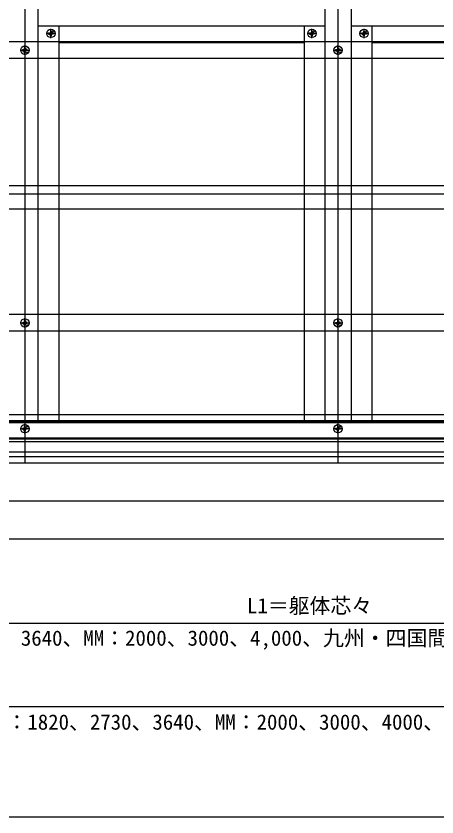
# Model space of a CAD drawing. Units: millimetres, scale not verified. Extents: x -875 to 875, y -1304 to 1296.
# Drawn here: x -381 to 22, y -1304 to -536 of the extents above; entities that cross this region are included whole.
import ezdxf
from ezdxf.enums import TextEntityAlignment as Align

# ---------------------------------------------------------------- set-up
doc = ezdxf.new("R2010")
doc.units = ezdxf.units.MM
doc.header["$LTSCALE"] = 8
for name, color, linetype in [('0-4_YKK_12', 2, 'Continuous'), ('0-5_YKK_13', 4, 'Continuous'), ('0-6_YKK_D', 6, 'Continuous'), ('0-7_YKK_ZWAK', 7, 'Continuous')]:
    doc.layers.add(name, color=color, linetype=linetype)
doc.styles.add('ＭＳ ゴシック', font='')
doc.styles.get('ＭＳ ゴシック').set_extended_font_data('MS Gothic')

msp = doc.modelspace()

# ---------------------------------------------------------------- linework, layer by layer
at = {"layer": '0-4_YKK_12'}
for p, q in [((-372.969, -256.984), (-372.969, -964.984)), ((-360.469, -416.484), (-360.469, -924.984)), ((-85.469, -441.984), (-85.469, -924.984)), ((-72.969, -441.984), (-72.969, -964.984)), ((-60.469, -441.984), (-60.469, -924.984)), ((-340.469, -545.984), (-360.469, -545.984)), ((-105.469, -545.984), (-340.469, -545.984)), ((-340.469, -545.984), (-340.469, -924.984)), ((-85.469, -545.984), (-105.469, -545.984)), ((-105.469, -545.984), (-105.469, -924.984)), ((-40.469, -545.984), (-60.469, -545.984)), ((194.531, -545.984), (-40.469, -545.984)), ((-40.469, -545.984), (-40.469, -924.984)), ((-105.469, -560.984), (-340.469, -560.984)), ((-105.469, -561.984), (-340.469, -561.984)), ((194.531, -560.984), (-40.469, -560.984)), ((194.531, -561.984), (-40.469, -561.984)), ((472.031, -924.984), (-617.969, -924.984)), ((472.031, -926.284), (-617.969, -926.284)), ((472.031, -940.984), (-617.969, -940.984)), ((472.031, -941.984), (-617.969, -941.984)), ((472.031, -954.446), (-617.969, -954.446)), ((472.031, -958.984), (-617.969, -958.984)), ((489.531, -964.984), (-635.469, -964.984)), ((-720.469, -1000.984), (777.031, -1000.984)), ((489.531, -1037.984), (-635.469, -1037.984))]:
    msp.add_line(p, q, dxfattribs=at)
at = {"layer": '0-5_YKK_13'}
for p, q in [((-350.214, -552.484), (-349.106, -552.465)), ((-349.106, -552.465), (-348.589, -552.365)), ((-348.488, -551.847), (-348.589, -552.365)), ((-348.469, -550.74), (-348.488, -551.847)), ((-347.969, -557.384), (-347.969, -548.584)), ((-347.469, -550.74), (-347.45, -551.847)), ((-347.45, -551.847), (-347.349, -552.365)), ((-346.832, -552.465), (-347.349, -552.365)), ((-345.724, -552.484), (-346.832, -552.465)), ((-100.214, -552.484), (-99.106, -552.465)), ((-99.106, -552.465), (-98.589, -552.365)), ((-98.488, -551.847), (-98.589, -552.365)), ((-98.469, -550.74), (-98.488, -551.847)), ((-97.969, -557.384), (-97.969, -548.584)), ((-97.469, -550.74), (-97.45, -551.847)), ((-97.45, -551.847), (-97.349, -552.365)), ((-96.832, -552.465), (-97.349, -552.365)), ((-95.724, -552.484), (-96.832, -552.465)), ((-50.214, -552.484), (-49.106, -552.465)), ((-49.106, -552.465), (-48.589, -552.365)), ((-48.488, -551.847), (-48.589, -552.365)), ((-48.469, -550.74), (-48.488, -551.847)), ((-47.969, -557.384), (-47.969, -548.584)), ((-47.469, -550.74), (-47.45, -551.847)), ((-47.45, -551.847), (-47.349, -552.365)), ((-46.832, -552.465), (-47.349, -552.365)), ((-45.724, -552.484), (-46.832, -552.465)), ((-343.569, -552.984), (-352.369, -552.984)), ((-350.214, -553.484), (-349.106, -553.504)), ((-349.106, -553.504), (-348.589, -553.604)), ((-348.488, -554.122), (-348.589, -553.604)), ((-348.469, -555.229), (-348.488, -554.122)), ((-347.469, -555.229), (-347.45, -554.122)), ((-347.45, -554.122), (-347.349, -553.604)), ((-346.832, -553.504), (-347.349, -553.604)), ((-345.724, -553.484), (-346.832, -553.504)), ((-93.569, -552.984), (-102.369, -552.984)), ((-100.214, -553.484), (-99.106, -553.504)), ((-99.106, -553.504), (-98.589, -553.604)), ((-98.488, -554.122), (-98.589, -553.604)), ((-98.469, -555.229), (-98.488, -554.122)), ((-97.469, -555.229), (-97.45, -554.122)), ((-97.45, -554.122), (-97.349, -553.604)), ((-96.832, -553.504), (-97.349, -553.604)), ((-95.724, -553.484), (-96.832, -553.504)), ((-43.569, -552.984), (-52.369, -552.984)), ((-50.214, -553.484), (-49.106, -553.504)), ((-49.106, -553.504), (-48.589, -553.604)), ((-48.488, -554.122), (-48.589, -553.604)), ((-48.469, -555.229), (-48.488, -554.122)), ((-47.469, -555.229), (-47.45, -554.122)), ((-47.45, -554.122), (-47.349, -553.604)), ((-46.832, -553.504), (-47.349, -553.604)), ((-45.724, -553.484), (-46.832, -553.504)), ((-373.488, -567.847), (-373.589, -568.365)), ((-373.469, -566.74), (-373.488, -567.847)), ((-372.969, -573.384), (-372.969, -564.584)), ((-372.469, -566.74), (-372.45, -567.847)), ((-372.45, -567.847), (-372.349, -568.365)), ((-73.488, -567.847), (-73.589, -568.365)), ((-73.469, -566.74), (-73.488, -567.847)), ((-72.969, -573.384), (-72.969, -564.584)), ((-72.469, -566.74), (-72.45, -567.847)), ((-72.45, -567.847), (-72.349, -568.365)), ((-377.369, -568.984), (-368.569, -568.984)), ((-375.214, -568.484), (-374.106, -568.465)), ((-375.214, -569.484), (-374.106, -569.504)), ((-374.106, -568.465), (-373.589, -568.365)), ((-374.106, -569.504), (-373.589, -569.604)), ((-373.488, -570.122), (-373.589, -569.604)), ((-373.469, -571.229), (-373.488, -570.122)), ((-372.469, -571.229), (-372.45, -570.122)), ((-372.45, -570.122), (-372.349, -569.604)), ((-371.832, -568.465), (-372.349, -568.365)), ((-371.832, -569.504), (-372.349, -569.604)), ((-370.724, -568.484), (-371.832, -568.465)), ((-370.724, -569.484), (-371.832, -569.504)), ((-77.369, -568.984), (-68.569, -568.984)), ((-75.214, -568.484), (-74.106, -568.465)), ((-75.214, -569.484), (-74.106, -569.504)), ((-74.106, -568.465), (-73.589, -568.365)), ((-74.106, -569.504), (-73.589, -569.604)), ((-73.488, -570.122), (-73.589, -569.604)), ((-73.469, -571.229), (-73.488, -570.122)), ((-72.469, -571.229), (-72.45, -570.122)), ((-72.45, -570.122), (-72.349, -569.604)), ((-71.832, -568.465), (-72.349, -568.365)), ((-71.832, -569.504), (-72.349, -569.604)), ((-70.724, -568.484), (-71.832, -568.465)), ((-70.724, -569.484), (-71.832, -569.504)), ((-373.488, -829.347), (-373.589, -829.865)), ((-373.469, -828.24), (-373.488, -829.347)), ((-372.969, -834.884), (-372.969, -826.084)), ((-372.469, -828.24), (-372.45, -829.347)), ((-372.45, -829.347), (-372.349, -829.865)), ((-73.488, -829.347), (-73.589, -829.865)), ((-73.469, -828.24), (-73.488, -829.347)), ((-72.969, -834.884), (-72.969, -826.084)), ((-72.469, -828.24), (-72.45, -829.347)), ((-72.45, -829.347), (-72.349, -829.865)), ((-377.369, -830.484), (-368.569, -830.484)), ((-375.214, -829.984), (-374.106, -829.965)), ((-375.214, -830.984), (-374.106, -831.004)), ((-374.106, -829.965), (-373.589, -829.865)), ((-374.106, -831.004), (-373.589, -831.104)), ((-373.488, -831.622), (-373.589, -831.104)), ((-373.469, -832.729), (-373.488, -831.622)), ((-372.469, -832.729), (-372.45, -831.622)), ((-372.45, -831.622), (-372.349, -831.104)), ((-371.832, -829.965), (-372.349, -829.865)), ((-371.832, -831.004), (-372.349, -831.104)), ((-370.724, -829.984), (-371.832, -829.965)), ((-370.724, -830.984), (-371.832, -831.004)), ((-77.369, -830.484), (-68.569, -830.484)), ((-75.214, -829.984), (-74.106, -829.965)), ((-75.214, -830.984), (-74.106, -831.004)), ((-74.106, -829.965), (-73.589, -829.865)), ((-74.106, -831.004), (-73.589, -831.104)), ((-73.488, -831.622), (-73.589, -831.104)), ((-73.469, -832.729), (-73.488, -831.622)), ((-72.469, -832.729), (-72.45, -831.622)), ((-72.45, -831.622), (-72.349, -831.104)), ((-71.832, -829.965), (-72.349, -829.865)), ((-71.832, -831.004), (-72.349, -831.104)), ((-70.724, -829.984), (-71.832, -829.965)), ((-70.724, -830.984), (-71.832, -831.004)), ((472.031, -924.484), (-617.969, -924.484)), ((-372.969, -936.384), (-372.969, -927.584)), ((-72.969, -936.384), (-72.969, -927.584)), ((-368.569, -931.984), (-377.369, -931.984)), ((-375.214, -931.484), (-374.106, -931.465)), ((-375.214, -932.484), (-374.106, -932.504)), ((-374.106, -931.465), (-373.589, -931.365)), ((-374.106, -932.504), (-373.589, -932.604)), ((-373.488, -930.847), (-373.589, -931.365)), ((-373.488, -933.122), (-373.589, -932.604)), ((-373.469, -929.74), (-373.488, -930.847)), ((-373.469, -934.229), (-373.488, -933.122)), ((-372.469, -929.74), (-372.45, -930.847)), ((-372.469, -934.229), (-372.45, -933.122)), ((-372.45, -930.847), (-372.349, -931.365)), ((-372.45, -933.122), (-372.349, -932.604)), ((-371.832, -931.465), (-372.349, -931.365)), ((-371.832, -932.504), (-372.349, -932.604)), ((-370.724, -931.484), (-371.832, -931.465)), ((-370.724, -932.484), (-371.832, -932.504)), ((-68.569, -931.984), (-77.369, -931.984)), ((-75.214, -931.484), (-74.106, -931.465)), ((-75.214, -932.484), (-74.106, -932.504)), ((-74.106, -931.465), (-73.589, -931.365)), ((-74.106, -932.504), (-73.589, -932.604)), ((-73.488, -930.847), (-73.589, -931.365)), ((-73.488, -933.122), (-73.589, -932.604)), ((-73.469, -929.74), (-73.488, -930.847)), ((-73.469, -934.229), (-73.488, -933.122)), ((-72.469, -929.74), (-72.45, -930.847)), ((-72.469, -934.229), (-72.45, -933.122)), ((-72.45, -930.847), (-72.349, -931.365)), ((-72.45, -933.122), (-72.349, -932.604)), ((-71.832, -931.465), (-72.349, -931.365)), ((-71.832, -932.504), (-72.349, -932.604)), ((-70.724, -931.484), (-71.832, -931.465)), ((-70.724, -932.484), (-71.832, -932.504))]:
    msp.add_line(p, q, dxfattribs=at)
for points in [[(472.031, -560.984), (456.531, -560.984), (-600.469, -560.984)], [(472.031, -576.984), (456.531, -576.984), (-600.469, -576.984)], [(472.031, -698.984), (456.531, -698.984), (-600.469, -698.984)], [(472.031, -706.984), (456.531, -706.984), (-600.469, -706.984)], [(472.031, -721.484), (456.531, -721.484), (-600.469, -721.484)], [(472.031, -822.484), (456.531, -822.484), (-600.469, -822.484)], [(472.031, -838.484), (456.531, -838.484), (-600.469, -838.484)], [(472.031, -918.484), (455.531, -918.484), (-599.119, -918.484)], [(472.031, -944.484), (455.531, -944.484), (-599.119, -944.484)]]:
    msp.add_lwpolyline(points, dxfattribs=at)
for centre, radius in [((-347.969, -552.984), 4), ((-345.848, -550.863), 0.3), ((-97.969, -552.984), 4), ((-95.848, -550.863), 0.3), ((-47.969, -552.984), 4), ((-45.848, -550.863), 0.3), ((-372.969, -568.984), 4), ((-72.969, -568.984), 4), ((-370.848, -571.106), 0.3), ((-70.848, -571.106), 0.3), ((-372.969, -830.484), 4), ((-72.969, -830.484), 4), ((-370.848, -832.606), 0.3), ((-70.848, -832.606), 0.3), ((-372.969, -931.984), 4), ((-72.969, -931.984), 4), ((-370.848, -929.863), 0.3), ((-70.848, -929.863), 0.3)]:
    msp.add_circle(centre, radius, dxfattribs=at)
for centre, start, end in [((-347.969, -552.984), 167.44414, 192.55586), ((-347.969, -552.984), 77.44414, 102.55586), ((-347.969, -552.984), 347.44414, 12.55586), ((-97.969, -552.984), 167.44414, 192.55586), ((-97.969, -552.984), 77.44414, 102.55586), ((-97.969, -552.984), 347.44414, 12.55586), ((-47.969, -552.984), 167.44414, 192.55586), ((-47.969, -552.984), 77.44414, 102.55586), ((-47.969, -552.984), 347.44414, 12.55586), ((-347.969, -552.984), 257.44414, 282.55586), ((-97.969, -552.984), 257.44414, 282.55586), ((-47.969, -552.984), 257.44414, 282.55586), ((-372.969, -568.984), 77.44414, 102.55586), ((-72.969, -568.984), 77.44414, 102.55586), ((-372.969, -568.984), 167.44414, 192.55586), ((-372.969, -568.984), 257.44414, 282.55586), ((-372.969, -568.984), 347.44414, 12.55586), ((-72.969, -568.984), 167.44414, 192.55586), ((-72.969, -568.984), 257.44414, 282.55586), ((-72.969, -568.984), 347.44414, 12.55586), ((-372.969, -830.484), 77.44414, 102.55586), ((-72.969, -830.484), 77.44414, 102.55586), ((-372.969, -830.484), 167.44414, 192.55586), ((-372.969, -830.484), 257.44414, 282.55586), ((-372.969, -830.484), 347.44414, 12.55586), ((-72.969, -830.484), 167.44414, 192.55586), ((-72.969, -830.484), 257.44414, 282.55586), ((-72.969, -830.484), 347.44414, 12.55586), ((-372.969, -931.984), 167.44414, 192.55586), ((-372.969, -931.984), 77.44414, 102.55586), ((-372.969, -931.984), 257.44414, 282.55586), ((-372.969, -931.984), 347.44414, 12.55586), ((-72.969, -931.984), 167.44414, 192.55586), ((-72.969, -931.984), 77.44414, 102.55586), ((-72.969, -931.984), 257.44414, 282.55586), ((-72.969, -931.984), 347.44414, 12.55586)]:
    msp.add_arc(centre, 2.3, start, end, dxfattribs=at)
at = {"layer": '0-6_YKK_D'}
msp.add_line((-672.969, -1118.484), (527.031, -1118.484), dxfattribs=at)
msp.add_lwpolyline([(652.031, -1118.484), (568.481, -1198.484), (-468.315, -1198.484)], dxfattribs=at)
at = {"layer": '0-7_YKK_ZWAK'}
msp.add_lwpolyline([(-875, -1304.2), (875, -1304.2), (875, 1245.8)], dxfattribs=at)

# ---------------------------------------------------------------- texts
at = {"layer": '0-6_YKK_D', "style": 'ＭＳ ゴシック'}
for s, p in [('L1＝躯体芯々', (-160.128, -1113.371)), ('（関東間：1820、2730、3640、MM：2000、3000、4,000、九州・四国間：1910、2865、3820）', (-596.548, -1144.394)), ('（関東間：1820、2730、3640、MM：2000、3000、4000、九州・四国間：1910、2865、3820）', (-470.542, -1224.894))]:
    msp.add_text(s, height=14.66, dxfattribs=at).set_placement(p, align=Align.BOTTOM_LEFT)

doc.saveas('drawing.dxf')
